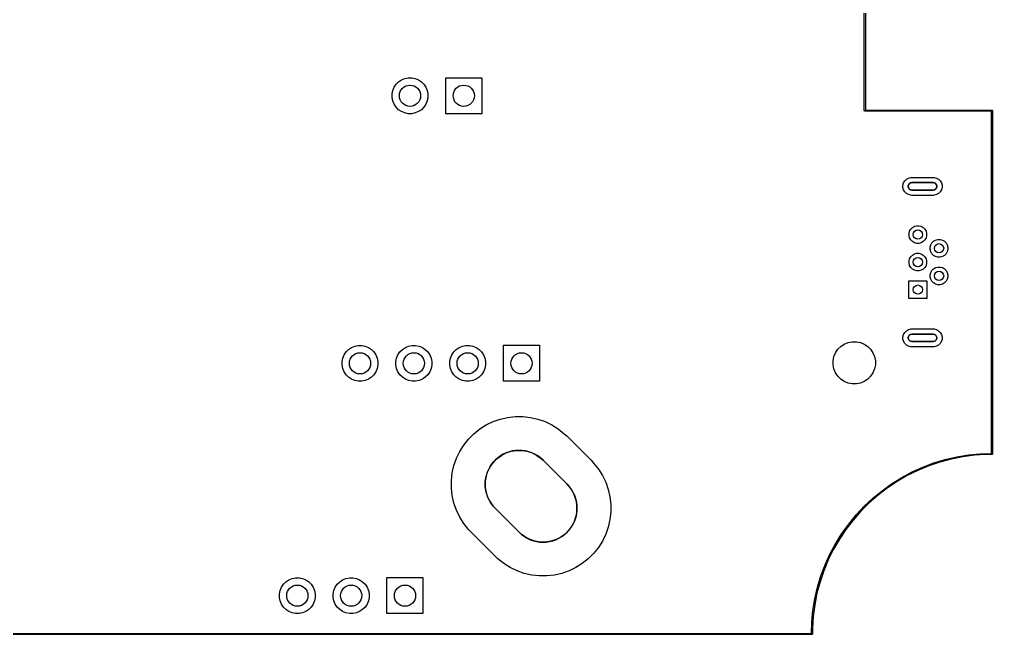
# Model space of a CAD drawing. Extents: x 89 to 178, y -115 to -57.
# Drawn here: x 132.11 to 178.03, y -115.02 to -86 of the extents above; entities that cross this region are included whole.
import ezdxf

# ---------------------------------------------------------------- set-up
doc = ezdxf.new("R2010")
doc.units = 0
doc.layers.add('BLACK', color=7, linetype='CONTINUOUS')

msp = doc.modelspace()

# ---------------------------------------------------------------- linework, layer by layer
at = {"layer": 'BLACK', "linetype": 'CONTINUOUS'}
for p, q in [((171.975, -90.3), (171.975091, -63.030772)), ((172.025092, -63.020889), (172.025, -90.275)), ((149.785367, -89.199312), (149.877941, -89.060765)), ((149.877941, -89.060765), (149.995766, -88.94294)), ((149.995766, -88.94294), (150.134313, -88.850366)), ((150.134313, -88.850366), (150.288258, -88.7866)), ((150.288258, -88.7866), (150.451685, -88.754092)), ((150.451685, -88.754092), (150.618315, -88.754092)), ((150.618315, -88.754092), (150.781742, -88.7866)), ((150.781742, -88.7866), (150.935687, -88.850366)), ((150.935687, -88.850366), (151.074234, -88.94294)), ((151.074234, -88.94294), (151.192059, -89.060765)), ((151.192059, -89.060765), (151.284633, -89.199312)), ((152.225, -90.449999), (152.225, -88.749999)), ((152.225, -88.749999), (153.925, -88.749999)), ((153.925, -88.749999), (153.925, -90.449999)), ((149.689093, -89.516684), (149.721601, -89.353257)), ((149.689093, -89.683314), (149.689093, -89.516684)), ((149.721601, -89.353257), (149.785367, -89.199312)), ((151.284633, -89.199312), (151.348399, -89.353257)), ((151.348399, -89.353257), (151.380907, -89.516684)), ((151.380907, -89.516684), (151.380907, -89.683314)), ((149.721601, -89.846741), (149.689093, -89.683314)), ((149.785367, -90.000686), (149.721601, -89.846741)), ((151.348399, -89.846741), (151.284633, -90.000686)), ((151.380907, -89.683314), (151.348399, -89.846741)), ((149.877941, -90.139233), (149.785367, -90.000686)), ((149.995766, -90.257058), (149.877941, -90.139233)), ((150.134313, -90.349632), (149.995766, -90.257058)), ((150.288258, -90.413398), (150.134313, -90.349632)), ((150.451685, -90.445906), (150.288258, -90.413398)), ((150.618315, -90.445906), (150.451685, -90.445906)), ((150.781742, -90.413398), (150.618315, -90.445906)), ((150.935687, -90.349632), (150.781742, -90.413398)), ((151.074234, -90.257058), (150.935687, -90.349632)), ((151.192059, -90.139233), (151.074234, -90.257058)), ((151.284633, -90.000686), (151.192059, -90.139233)), ((153.925, -90.449999), (152.225, -90.449999)), ((171.976903, -90.309567), (171.975, -90.3)), ((171.990433, -90.323097), (171.976903, -90.309567)), ((172, -90.325), (171.990433, -90.323097)), ((177.975, -90.325), (172, -90.325)), ((172.025, -90.275), (178, -90.275)), ((177.975, -106.475818), (177.975, -90.325)), ((178, -90.275), (178.009567, -90.276903)), ((178.009567, -90.276903), (178.023097, -90.290433)), ((178.023097, -90.290433), (178.025, -90.3)), ((178.025, -90.3), (178.025, -106.5)), ((173.827351, -93.71236), (173.882825, -93.616276)), ((173.882825, -93.616276), (173.961276, -93.537825)), ((173.961276, -93.537825), (174.05736, -93.482351)), ((174.05736, -93.482351), (174.164526, -93.453636)), ((174.164526, -93.453636), (174.22, -93.45)), ((174.22, -93.45), (175.22, -93.45)), ((175.22, -93.45), (175.275474, -93.453636)), ((175.275474, -93.453636), (175.38264, -93.482351)), ((175.38264, -93.482351), (175.478724, -93.537825)), ((175.478724, -93.537825), (175.557175, -93.616276)), ((175.557175, -93.616276), (175.612649, -93.71236)), ((173.798636, -93.819526), (173.827351, -93.71236)), ((173.798636, -93.930474), (173.798636, -93.819526)), ((173.827351, -94.03764), (173.798636, -93.930474)), ((173.882825, -94.133724), (173.827351, -94.03764)), ((174.048363, -93.840859), (174.074493, -93.777775)), ((174.048363, -93.840859), (174.074493, -93.777775)), ((174.048363, -93.909141), (174.048363, -93.840859)), ((174.048363, -93.909141), (174.048363, -93.840859)), ((174.074493, -93.972225), (174.048363, -93.909141)), ((174.074493, -93.972225), (174.048363, -93.909141)), ((174.074493, -93.777775), (174.122775, -93.729493)), ((174.074493, -93.777775), (174.122775, -93.729493)), ((174.122775, -94.020507), (174.074493, -93.972225)), ((174.122775, -94.020507), (174.074493, -93.972225)), ((174.122775, -93.729493), (174.185859, -93.703363)), ((174.122775, -93.729493), (174.185859, -93.703363)), ((174.185859, -94.046637), (174.122775, -94.020507)), ((174.185859, -94.046637), (174.122775, -94.020507)), ((174.185859, -93.703363), (174.22, -93.7)), ((174.185859, -93.703363), (174.22, -93.7)), ((174.22, -94.05), (174.185859, -94.046637)), ((174.22, -94.05), (174.185859, -94.046637)), ((174.22, -93.7), (175.22, -93.7)), ((174.22, -93.7), (175.22, -93.7)), ((175.22, -94.05), (174.22, -94.05)), ((175.22, -94.05), (174.22, -94.05)), ((175.22, -93.7), (175.254141, -93.703363)), ((175.22, -93.7), (175.254141, -93.703363)), ((175.254141, -94.046637), (175.22, -94.05)), ((175.254141, -94.046637), (175.22, -94.05)), ((175.254141, -93.703363), (175.317225, -93.729493)), ((175.254141, -93.703363), (175.317225, -93.729493)), ((175.317225, -94.020507), (175.254141, -94.046637)), ((175.317225, -94.020507), (175.254141, -94.046637)), ((175.317225, -93.729493), (175.365507, -93.777775)), ((175.317225, -93.729493), (175.365507, -93.777775)), ((175.365507, -93.972225), (175.317225, -94.020507)), ((175.365507, -93.972225), (175.317225, -94.020507)), ((175.365507, -93.777775), (175.391637, -93.840859)), ((175.365507, -93.777775), (175.391637, -93.840859)), ((175.391637, -93.909141), (175.365507, -93.972225)), ((175.391637, -93.909141), (175.365507, -93.972225)), ((175.391637, -93.840859), (175.391637, -93.909141)), ((175.391637, -93.840859), (175.391637, -93.909141)), ((175.612649, -94.03764), (175.557175, -94.133724)), ((175.612649, -93.71236), (175.641364, -93.819526)), ((175.641364, -93.930474), (175.612649, -94.03764)), ((175.641364, -93.819526), (175.641364, -93.930474)), ((173.961276, -94.212175), (173.882825, -94.133724)), ((174.05736, -94.267649), (173.961276, -94.212175)), ((174.164526, -94.296364), (174.05736, -94.267649)), ((174.22, -94.3), (174.164526, -94.296364)), ((175.22, -94.3), (174.22, -94.3)), ((175.275474, -94.296364), (175.22, -94.3)), ((175.38264, -94.267649), (175.275474, -94.296364)), ((175.478724, -94.212175), (175.38264, -94.267649)), ((175.557175, -94.133724), (175.478724, -94.212175)), ((174.111971, -95.989273), (174.166792, -95.89432)), ((174.166792, -95.89432), (174.24432, -95.816792)), ((174.24432, -95.816792), (174.339273, -95.761971)), ((174.339273, -95.761971), (174.445179, -95.733593)), ((174.445179, -95.733593), (174.554821, -95.733593)), ((174.554821, -95.733593), (174.660727, -95.761971)), ((174.660727, -95.761971), (174.75568, -95.816792)), ((174.75568, -95.816792), (174.833208, -95.89432)), ((174.833208, -95.89432), (174.888029, -95.989273)), ((174.083593, -96.095179), (174.111971, -95.989273)), ((174.083593, -96.204821), (174.083593, -96.095179)), ((174.111971, -96.310727), (174.083593, -96.204821)), ((174.166792, -96.40568), (174.111971, -96.310727)), ((174.24432, -96.483208), (174.166792, -96.40568)), ((174.833208, -96.40568), (174.75568, -96.483208)), ((174.888029, -96.310727), (174.833208, -96.40568)), ((174.888029, -95.989273), (174.916407, -96.095179)), ((174.916407, -96.204821), (174.888029, -96.310727)), ((174.916407, -96.095179), (174.916407, -96.204821)), ((175.24432, -96.466792), (175.339273, -96.411971)), ((175.339273, -96.411971), (175.445179, -96.383593)), ((175.445179, -96.383593), (175.554821, -96.383593)), ((175.554821, -96.383593), (175.660727, -96.411971)), ((175.660727, -96.411971), (175.75568, -96.466792)), ((174.339273, -96.538029), (174.24432, -96.483208)), ((174.445179, -96.566407), (174.339273, -96.538029)), ((174.554821, -96.566407), (174.445179, -96.566407)), ((174.660727, -96.538029), (174.554821, -96.566407)), ((174.75568, -96.483208), (174.660727, -96.538029)), ((175.083593, -96.745179), (175.111971, -96.639273)), ((175.083593, -96.854821), (175.083593, -96.745179)), ((175.111971, -96.960727), (175.083593, -96.854821)), ((175.111971, -96.639273), (175.166792, -96.54432)), ((175.166792, -96.54432), (175.24432, -96.466792)), ((175.75568, -96.466792), (175.833208, -96.54432)), ((175.833208, -96.54432), (175.888029, -96.639273)), ((175.888029, -96.639273), (175.916407, -96.745179)), ((175.916407, -96.854821), (175.888029, -96.960727)), ((175.916407, -96.745179), (175.916407, -96.854821)), ((174.083593, -97.395179), (174.111971, -97.289273)), ((174.111971, -97.289273), (174.166792, -97.19432)), ((174.166792, -97.19432), (174.24432, -97.116792)), ((174.24432, -97.116792), (174.339273, -97.061971)), ((174.339273, -97.061971), (174.445179, -97.033593)), ((174.445179, -97.033593), (174.554821, -97.033593)), ((174.554821, -97.033593), (174.660727, -97.061971)), ((174.660727, -97.061971), (174.75568, -97.116792)), ((174.75568, -97.116792), (174.833208, -97.19432)), ((174.833208, -97.19432), (174.888029, -97.289273)), ((174.888029, -97.289273), (174.916407, -97.395179)), ((175.166792, -97.05568), (175.111971, -96.960727)), ((175.24432, -97.133208), (175.166792, -97.05568)), ((175.339273, -97.188029), (175.24432, -97.133208)), ((175.445179, -97.216407), (175.339273, -97.188029)), ((175.554821, -97.216407), (175.445179, -97.216407)), ((175.660727, -97.188029), (175.554821, -97.216407)), ((175.75568, -97.133208), (175.660727, -97.188029)), ((175.833208, -97.05568), (175.75568, -97.133208)), ((175.888029, -96.960727), (175.833208, -97.05568)), ((174.083593, -97.504821), (174.083593, -97.395179)), ((174.111971, -97.610727), (174.083593, -97.504821)), ((174.166792, -97.70568), (174.111971, -97.610727)), ((174.24432, -97.783208), (174.166792, -97.70568)), ((174.339273, -97.838029), (174.24432, -97.783208)), ((174.75568, -97.783208), (174.660727, -97.838029)), ((174.833208, -97.70568), (174.75568, -97.783208)), ((174.888029, -97.610727), (174.833208, -97.70568)), ((174.916407, -97.504821), (174.888029, -97.610727)), ((174.916407, -97.395179), (174.916407, -97.504821)), ((175.166792, -97.84432), (175.24432, -97.766792)), ((175.24432, -97.766792), (175.339273, -97.711971)), ((175.339273, -97.711971), (175.445179, -97.683593)), ((175.445179, -97.683593), (175.554821, -97.683593)), ((175.554821, -97.683593), (175.660727, -97.711971)), ((175.660727, -97.711971), (175.75568, -97.766792)), ((175.75568, -97.766792), (175.833208, -97.84432)), ((174.445179, -97.866407), (174.339273, -97.838029)), ((174.554821, -97.866407), (174.445179, -97.866407)), ((174.660727, -97.838029), (174.554821, -97.866407)), ((175.083593, -98.045179), (175.111971, -97.939273)), ((175.083593, -98.154821), (175.083593, -98.045179)), ((175.111971, -98.260727), (175.083593, -98.154821)), ((175.111971, -97.939273), (175.166792, -97.84432)), ((175.833208, -97.84432), (175.888029, -97.939273)), ((175.888029, -97.939273), (175.916407, -98.045179)), ((175.916407, -98.154821), (175.888029, -98.260727)), ((175.916407, -98.045179), (175.916407, -98.154821)), ((174.08, -99.17), (174.08, -98.33)), ((174.08, -98.33), (174.92, -98.33)), ((174.92, -98.33), (174.92, -99.17)), ((175.166792, -98.35568), (175.111971, -98.260727)), ((175.24432, -98.433208), (175.166792, -98.35568)), ((175.339273, -98.488029), (175.24432, -98.433208)), ((175.445179, -98.516407), (175.339273, -98.488029)), ((175.554821, -98.516407), (175.445179, -98.516407)), ((175.660727, -98.488029), (175.554821, -98.516407)), ((175.75568, -98.433208), (175.660727, -98.488029)), ((175.833208, -98.35568), (175.75568, -98.433208)), ((175.888029, -98.260727), (175.833208, -98.35568)), ((174.92, -99.17), (174.08, -99.17)), ((173.798636, -100.969526), (173.827351, -100.86236)), ((173.798636, -101.080474), (173.798636, -100.969526)), ((173.827351, -100.86236), (173.882825, -100.766276)), ((173.882825, -100.766276), (173.961276, -100.687825)), ((173.961276, -100.687825), (174.05736, -100.632351)), ((174.048363, -100.990859), (174.074493, -100.927775)), ((174.048363, -100.990859), (174.074493, -100.927775)), ((174.048363, -101.059141), (174.048363, -100.990859)), ((174.048363, -101.059141), (174.048363, -100.990859)), ((174.05736, -100.632351), (174.164526, -100.603636)), ((174.074493, -100.927775), (174.122775, -100.879493)), ((174.074493, -100.927775), (174.122775, -100.879493)), ((174.122775, -100.879493), (174.185859, -100.853363)), ((174.122775, -100.879493), (174.185859, -100.853363)), ((174.164526, -100.603636), (174.22, -100.6)), ((174.185859, -100.853363), (174.22, -100.85)), ((174.185859, -100.853363), (174.22, -100.85)), ((174.22, -100.6), (175.22, -100.6)), ((174.22, -100.85), (175.22, -100.85)), ((174.22, -100.85), (175.22, -100.85)), ((175.22, -100.6), (175.275474, -100.603636)), ((175.22, -100.85), (175.254141, -100.853363)), ((175.22, -100.85), (175.254141, -100.853363)), ((175.254141, -100.853363), (175.317225, -100.879493)), ((175.254141, -100.853363), (175.317225, -100.879493)), ((175.275474, -100.603636), (175.38264, -100.632351)), ((175.317225, -100.879493), (175.365507, -100.927775)), ((175.317225, -100.879493), (175.365507, -100.927775)), ((175.365507, -100.927775), (175.391637, -100.990859)), ((175.365507, -100.927775), (175.391637, -100.990859)), ((175.38264, -100.632351), (175.478724, -100.687825)), ((175.391637, -100.990859), (175.391637, -101.059141)), ((175.391637, -100.990859), (175.391637, -101.059141)), ((175.478724, -100.687825), (175.557175, -100.766276)), ((175.557175, -100.766276), (175.612649, -100.86236)), ((175.612649, -100.86236), (175.641364, -100.969526)), ((175.641364, -100.969526), (175.641364, -101.080474)), ((147.779313, -101.475367), (147.933258, -101.411601)), ((147.933258, -101.411601), (148.096685, -101.379093)), ((148.096685, -101.379093), (148.263315, -101.379093)), ((148.263315, -101.379093), (148.426742, -101.411601)), ((148.426742, -101.411601), (148.580687, -101.475367)), ((150.319313, -101.475367), (150.473258, -101.411601)), ((150.473258, -101.411601), (150.636685, -101.379093)), ((150.636685, -101.379093), (150.803315, -101.379093)), ((150.803315, -101.379093), (150.966742, -101.411601)), ((150.966742, -101.411601), (151.120687, -101.475367)), ((152.859313, -101.475367), (153.013258, -101.411601)), ((153.013258, -101.411601), (153.176685, -101.379093)), ((153.176685, -101.379093), (153.343315, -101.379093)), ((153.343315, -101.379093), (153.506742, -101.411601)), ((153.506742, -101.411601), (153.660687, -101.475367)), ((154.95, -103.075), (154.95, -101.375)), ((154.95, -101.375), (156.65, -101.375)), ((156.65, -101.375), (156.65, -103.075)), ((170.72699, -101.565607), (170.865607, -101.42699)), ((170.865607, -101.42699), (171.028603, -101.318079)), ((171.028603, -101.318079), (171.209715, -101.24306)), ((171.209715, -101.24306), (171.401983, -101.204815)), ((171.401983, -101.204815), (171.598017, -101.204815)), ((171.598017, -101.204815), (171.790285, -101.24306)), ((171.790285, -101.24306), (171.971397, -101.318079)), ((171.971397, -101.318079), (172.134393, -101.42699)), ((172.134393, -101.42699), (172.27301, -101.565607)), ((173.827351, -101.18764), (173.798636, -101.080474)), ((173.882825, -101.283724), (173.827351, -101.18764)), ((173.961276, -101.362175), (173.882825, -101.283724)), ((174.05736, -101.417649), (173.961276, -101.362175)), ((174.074493, -101.122225), (174.048363, -101.059141)), ((174.074493, -101.122225), (174.048363, -101.059141)), ((174.164526, -101.446364), (174.05736, -101.417649)), ((174.122775, -101.170507), (174.074493, -101.122225)), ((174.122775, -101.170507), (174.074493, -101.122225)), ((174.185859, -101.196637), (174.122775, -101.170507)), ((174.185859, -101.196637), (174.122775, -101.170507)), ((174.22, -101.45), (174.164526, -101.446364)), ((174.22, -101.2), (174.185859, -101.196637)), ((174.22, -101.2), (174.185859, -101.196637)), ((175.22, -101.2), (174.22, -101.2)), ((175.22, -101.2), (174.22, -101.2)), ((175.22, -101.45), (174.22, -101.45)), ((175.254141, -101.196637), (175.22, -101.2)), ((175.254141, -101.196637), (175.22, -101.2)), ((175.275474, -101.446364), (175.22, -101.45)), ((175.317225, -101.170507), (175.254141, -101.196637)), ((175.317225, -101.170507), (175.254141, -101.196637)), ((175.38264, -101.417649), (175.275474, -101.446364)), ((175.365507, -101.122225), (175.317225, -101.170507)), ((175.365507, -101.122225), (175.317225, -101.170507)), ((175.391637, -101.059141), (175.365507, -101.122225)), ((175.391637, -101.059141), (175.365507, -101.122225)), ((175.478724, -101.362175), (175.38264, -101.417649)), ((175.557175, -101.283724), (175.478724, -101.362175)), ((175.612649, -101.18764), (175.557175, -101.283724)), ((175.641364, -101.080474), (175.612649, -101.18764)), ((147.366601, -101.978258), (147.430367, -101.824313)), ((147.430367, -101.824313), (147.522941, -101.685766)), ((147.522941, -101.685766), (147.640766, -101.567941)), ((147.640766, -101.567941), (147.779313, -101.475367)), ((148.580687, -101.475367), (148.719234, -101.567941)), ((148.719234, -101.567941), (148.837059, -101.685766)), ((148.837059, -101.685766), (148.929633, -101.824313)), ((148.929633, -101.824313), (148.993399, -101.978258)), ((149.906601, -101.978258), (149.970367, -101.824313)), ((149.970367, -101.824313), (150.062941, -101.685766)), ((150.062941, -101.685766), (150.180766, -101.567941)), ((150.180766, -101.567941), (150.319313, -101.475367)), ((151.120687, -101.475367), (151.259234, -101.567941)), ((151.259234, -101.567941), (151.377059, -101.685766)), ((151.377059, -101.685766), (151.469633, -101.824313)), ((151.469633, -101.824313), (151.533399, -101.978258)), ((152.446601, -101.978258), (152.510367, -101.824313)), ((152.510367, -101.824313), (152.602941, -101.685766)), ((152.602941, -101.685766), (152.720766, -101.567941)), ((152.720766, -101.567941), (152.859313, -101.475367)), ((153.660687, -101.475367), (153.799234, -101.567941)), ((153.799234, -101.567941), (153.917059, -101.685766)), ((153.917059, -101.685766), (154.009633, -101.824313)), ((154.009633, -101.824313), (154.073399, -101.978258)), ((170.504815, -102.101983), (170.54306, -101.909715)), ((170.54306, -101.909715), (170.618079, -101.728603)), ((170.618079, -101.728603), (170.72699, -101.565607)), ((172.27301, -101.565607), (172.381921, -101.728603)), ((172.381921, -101.728603), (172.45694, -101.909715)), ((172.45694, -101.909715), (172.495185, -102.101983)), ((147.334093, -102.141685), (147.366601, -101.978258)), ((147.334093, -102.308315), (147.334093, -102.141685)), ((147.366601, -102.471742), (147.334093, -102.308315)), ((148.993399, -101.978258), (149.025907, -102.141685)), ((149.025907, -102.308315), (148.993399, -102.471742)), ((149.025907, -102.141685), (149.025907, -102.308315)), ((149.874093, -102.141685), (149.906601, -101.978258)), ((149.874093, -102.308315), (149.874093, -102.141685)), ((149.906601, -102.471742), (149.874093, -102.308315)), ((151.533399, -101.978258), (151.565907, -102.141685)), ((151.565907, -102.308315), (151.533399, -102.471742)), ((151.565907, -102.141685), (151.565907, -102.308315)), ((152.414093, -102.141685), (152.446601, -101.978258)), ((152.414093, -102.308315), (152.414093, -102.141685)), ((152.446601, -102.471742), (152.414093, -102.308315)), ((154.073399, -101.978258), (154.105907, -102.141685)), ((154.105907, -102.308315), (154.073399, -102.471742)), ((154.105907, -102.141685), (154.105907, -102.308315)), ((170.504815, -102.298017), (170.504815, -102.101983)), ((170.54306, -102.490285), (170.504815, -102.298017)), ((172.495185, -102.298017), (172.45694, -102.490285)), ((172.495185, -102.101983), (172.495185, -102.298017)), ((147.430367, -102.625687), (147.366601, -102.471742)), ((147.522941, -102.764234), (147.430367, -102.625687)), ((147.640766, -102.882059), (147.522941, -102.764234)), ((148.837059, -102.764234), (148.719234, -102.882059)), ((148.929633, -102.625687), (148.837059, -102.764234)), ((148.993399, -102.471742), (148.929633, -102.625687)), ((149.970367, -102.625687), (149.906601, -102.471742)), ((150.062941, -102.764234), (149.970367, -102.625687)), ((150.180766, -102.882059), (150.062941, -102.764234)), ((151.377059, -102.764234), (151.259234, -102.882059)), ((151.469633, -102.625687), (151.377059, -102.764234)), ((151.533399, -102.471742), (151.469633, -102.625687)), ((152.510367, -102.625687), (152.446601, -102.471742)), ((152.602941, -102.764234), (152.510367, -102.625687)), ((152.720766, -102.882059), (152.602941, -102.764234)), ((153.917059, -102.764234), (153.799234, -102.882059)), ((154.009633, -102.625687), (153.917059, -102.764234)), ((154.073399, -102.471742), (154.009633, -102.625687)), ((170.618079, -102.671397), (170.54306, -102.490285)), ((170.72699, -102.834393), (170.618079, -102.671397)), ((170.865607, -102.97301), (170.72699, -102.834393)), ((172.27301, -102.834393), (172.134393, -102.97301)), ((172.381921, -102.671397), (172.27301, -102.834393)), ((172.45694, -102.490285), (172.381921, -102.671397)), ((147.779313, -102.974633), (147.640766, -102.882059)), ((147.933258, -103.038399), (147.779313, -102.974633)), ((148.096685, -103.070907), (147.933258, -103.038399)), ((148.263315, -103.070907), (148.096685, -103.070907)), ((148.426742, -103.038399), (148.263315, -103.070907)), ((148.580687, -102.974633), (148.426742, -103.038399)), ((148.719234, -102.882059), (148.580687, -102.974633)), ((150.319313, -102.974633), (150.180766, -102.882059)), ((150.473258, -103.038399), (150.319313, -102.974633)), ((150.636685, -103.070907), (150.473258, -103.038399)), ((150.803315, -103.070907), (150.636685, -103.070907)), ((150.966742, -103.038399), (150.803315, -103.070907)), ((151.120687, -102.974633), (150.966742, -103.038399)), ((151.259234, -102.882059), (151.120687, -102.974633)), ((152.859313, -102.974633), (152.720766, -102.882059)), ((153.013258, -103.038399), (152.859313, -102.974633)), ((153.176685, -103.070907), (153.013258, -103.038399)), ((153.343315, -103.070907), (153.176685, -103.070907)), ((153.506742, -103.038399), (153.343315, -103.070907)), ((153.660687, -102.974633), (153.506742, -103.038399)), ((153.799234, -102.882059), (153.660687, -102.974633)), ((156.65, -103.075), (154.95, -103.075)), ((171.028603, -103.081921), (170.865607, -102.97301)), ((171.209715, -103.15694), (171.028603, -103.081921)), ((171.401983, -103.195185), (171.209715, -103.15694)), ((171.598017, -103.195185), (171.401983, -103.195185)), ((171.790285, -103.15694), (171.598017, -103.195185)), ((171.971397, -103.081921), (171.790285, -103.15694)), ((172.134393, -102.97301), (171.971397, -103.081921)), ((153.832567, -105.32452), (154.136415, -105.1336)), ((154.136415, -105.1336), (154.459728, -104.9779)), ((154.459728, -104.9779), (154.798441, -104.85938)), ((154.798441, -104.85938), (155.148295, -104.779528)), ((155.148295, -104.779528), (155.504889, -104.739349)), ((155.504889, -104.739349), (155.863741, -104.739349)), ((155.863741, -104.739349), (156.220335, -104.779528)), ((156.220335, -104.779528), (156.570189, -104.85938)), ((156.570189, -104.85938), (156.908902, -104.9779)), ((156.908902, -104.9779), (157.232215, -105.1336)), ((157.232215, -105.1336), (157.536063, -105.32452)), ((153.29826, -105.802006), (153.552006, -105.54826)), ((153.552006, -105.54826), (153.832567, -105.32452)), ((157.536063, -105.32452), (157.816624, -105.54826)), ((157.816624, -105.54826), (157.947057, -105.671573)), ((153.07452, -106.082567), (153.29826, -105.802006)), ((157.947057, -105.671573), (159.078427, -106.802943)), ((152.7279, -106.709728), (152.8836, -106.386415)), ((152.8836, -106.386415), (153.07452, -106.082567)), ((154.848318, -106.57009), (155.072021, -106.456108)), ((154.848318, -106.57009), (155.072021, -106.456108)), ((155.072021, -106.456108), (155.310803, -106.378523)), ((155.072021, -106.456108), (155.310803, -106.378523)), ((155.310803, -106.378523), (155.55878, -106.339247)), ((155.310803, -106.378523), (155.55878, -106.339247)), ((155.55878, -106.339247), (155.80985, -106.339247)), ((155.55878, -106.339247), (155.80985, -106.339247)), ((155.80985, -106.339247), (156.057827, -106.378523)), ((155.80985, -106.339247), (156.057827, -106.378523)), ((156.057827, -106.378523), (156.296609, -106.456108)), ((156.057827, -106.378523), (156.296609, -106.456108)), ((156.296609, -106.456108), (156.520312, -106.57009)), ((156.296609, -106.456108), (156.520312, -106.57009)), ((176.887264, -106.547933), (177.442438, -106.493253)), ((177.722557, -106.525), (177.16886, -106.561291)), ((177.442438, -106.493253), (177.975, -106.475818)), ((178, -106.525), (177.722557, -106.525)), ((178.005856, -106.523097), (178, -106.525)), ((178.009567, -106.523097), (178.005856, -106.523097)), ((178.011353, -106.52131), (178.009567, -106.523097)), ((178.014695, -106.520225), (178.011353, -106.52131)), ((178.020687, -106.511976), (178.014695, -106.520225)), ((178.023097, -106.509567), (178.020687, -106.511976)), ((178.023345, -106.508317), (178.023097, -106.509567)), ((178.023776, -106.507725), (178.023345, -106.508317)), ((178.025, -106.5), (178.023776, -106.506153)), ((178.023776, -106.506153), (178.023776, -106.507725)), ((152.60938, -107.048441), (152.7279, -106.709728)), ((154.32009, -107.098318), (154.467665, -106.895198)), ((154.32009, -107.098318), (154.467665, -106.895198)), ((154.467665, -106.895198), (154.645198, -106.717665)), ((154.467665, -106.895198), (154.645198, -106.717665)), ((154.645198, -106.717665), (154.848318, -106.57009)), ((154.645198, -106.717665), (154.848318, -106.57009)), ((156.520312, -106.57009), (156.723432, -106.717665)), ((156.520312, -106.57009), (156.723432, -106.717665)), ((156.723432, -106.717665), (156.815686, -106.802944)), ((156.723432, -106.717665), (156.815686, -106.802944)), ((156.815686, -106.802944), (157.947056, -107.934314)), ((156.815686, -106.802944), (157.947056, -107.934314)), ((159.078427, -106.802943), (159.20174, -106.933376)), ((159.20174, -106.933376), (159.42548, -107.213937)), ((174.737624, -107.123927), (175.259729, -106.927421)), ((175.538519, -106.885586), (175.013082, -107.063948)), ((175.259729, -106.927421), (175.793568, -106.765482)), ((176.074498, -106.741971), (175.538519, -106.885586)), ((175.793568, -106.765482), (176.336855, -106.638805)), ((176.618721, -106.633718), (176.074498, -106.741971)), ((176.336855, -106.638805), (176.887264, -106.547933)), ((177.16886, -106.561291), (176.618721, -106.633718)), ((152.489349, -107.754889), (152.529528, -107.398295)), ((152.529528, -107.398295), (152.60938, -107.048441)), ((154.128523, -107.560803), (154.206108, -107.322021)), ((154.128523, -107.560803), (154.206108, -107.322021)), ((154.206108, -107.322021), (154.32009, -107.098318)), ((154.206108, -107.322021), (154.32009, -107.098318)), ((159.42548, -107.213937), (159.6164, -107.517785)), ((173.7375, -107.617133), (174.229489, -107.35416)), ((174.500434, -107.276294), (174.002773, -107.521713)), ((174.229489, -107.35416), (174.737624, -107.123927)), ((175.013082, -107.063948), (174.500434, -107.276294)), ((152.489349, -108.113741), (152.489349, -107.754889)), ((154.089247, -107.80878), (154.128523, -107.560803)), ((154.089247, -107.80878), (154.128523, -107.560803)), ((154.089247, -108.05985), (154.089247, -107.80878)), ((154.089247, -108.05985), (154.089247, -107.80878)), ((159.6164, -107.517785), (159.7721, -107.841098)), ((159.7721, -107.841098), (159.89062, -108.179811)), ((173.522228, -107.799156), (173.060857, -108.107434)), ((173.263764, -107.911722), (173.7375, -107.617133)), ((174.002773, -107.521713), (173.522228, -107.799156)), ((152.529528, -108.470335), (152.489349, -108.113741)), ((154.128523, -108.307827), (154.089247, -108.05985)), ((154.128523, -108.307827), (154.089247, -108.05985)), ((154.206108, -108.546609), (154.128523, -108.307827)), ((154.206108, -108.546609), (154.128523, -108.307827)), ((157.947056, -107.934314), (158.032335, -108.026568)), ((157.947056, -107.934314), (158.032335, -108.026568)), ((158.032335, -108.026568), (158.17991, -108.229688)), ((158.032335, -108.026568), (158.17991, -108.229688)), ((158.17991, -108.229688), (158.293892, -108.453391)), ((158.17991, -108.229688), (158.293892, -108.453391)), ((159.89062, -108.179811), (159.970472, -108.529665)), ((172.379077, -108.590566), (172.810309, -108.236663)), ((173.060857, -108.107434), (172.620637, -108.445227)), ((172.810309, -108.236663), (173.263764, -107.911722)), ((152.60938, -108.820189), (152.529528, -108.470335)), ((152.7279, -109.158902), (152.60938, -108.820189)), ((154.32009, -108.770312), (154.206108, -108.546609)), ((154.32009, -108.770312), (154.206108, -108.546609)), ((154.467665, -108.973432), (154.32009, -108.770312)), ((154.467665, -108.973432), (154.32009, -108.770312)), ((158.293892, -108.453391), (158.371477, -108.692173)), ((158.293892, -108.453391), (158.371477, -108.692173)), ((158.371477, -108.692173), (158.410753, -108.94015)), ((158.371477, -108.692173), (158.410753, -108.94015)), ((159.970472, -108.529665), (160.010651, -108.88626)), ((172.203452, -108.811088), (171.811088, -109.203452)), ((171.971915, -108.971915), (172.379077, -108.590566)), ((172.620637, -108.445227), (172.203452, -108.811088)), ((152.8836, -109.482215), (152.7279, -109.158902)), ((154.552944, -109.065686), (154.467665, -108.973432)), ((154.552944, -109.065686), (154.467665, -108.973432)), ((155.684314, -110.197056), (154.552944, -109.065686)), ((155.684314, -110.197056), (154.552944, -109.065686)), ((158.410753, -109.19122), (158.371477, -109.439197)), ((158.410753, -109.19122), (158.371477, -109.439197)), ((158.410753, -108.94015), (158.410753, -109.19122)), ((158.410753, -108.94015), (158.410753, -109.19122)), ((160.010651, -109.245111), (159.970472, -109.601705)), ((160.010651, -108.88626), (160.010651, -109.245111)), ((171.811088, -109.203452), (171.445227, -109.620637)), ((171.590566, -109.379077), (171.971915, -108.971915)), ((153.07452, -109.786063), (152.8836, -109.482215)), ((158.293892, -109.677979), (158.17991, -109.901683)), ((158.293892, -109.677979), (158.17991, -109.901683)), ((158.371477, -109.439197), (158.293892, -109.677979)), ((158.371477, -109.439197), (158.293892, -109.677979)), ((159.970472, -109.601705), (159.89062, -109.951559)), ((171.445227, -109.620637), (171.107434, -110.060857)), ((171.236663, -109.810309), (171.590566, -109.379077)), ((153.29826, -110.066624), (153.07452, -109.786063)), ((153.421573, -110.197057), (153.29826, -110.066624)), ((154.552943, -111.328427), (153.421573, -110.197057)), ((155.776568, -110.282335), (155.684314, -110.197056)), ((155.776568, -110.282335), (155.684314, -110.197056)), ((158.032335, -110.104802), (157.854802, -110.282335)), ((158.032335, -110.104802), (157.854802, -110.282335)), ((158.17991, -109.901683), (158.032335, -110.104802)), ((158.17991, -109.901683), (158.032335, -110.104802)), ((159.89062, -109.951559), (159.7721, -110.290272)), ((171.107434, -110.060857), (170.799156, -110.522228)), ((170.911722, -110.263764), (171.236663, -109.810309)), ((155.979688, -110.42991), (155.776568, -110.282335)), ((155.979688, -110.42991), (155.776568, -110.282335)), ((156.203391, -110.543892), (155.979688, -110.42991)), ((156.203391, -110.543892), (155.979688, -110.42991)), ((156.442173, -110.621477), (156.203391, -110.543892)), ((156.442173, -110.621477), (156.203391, -110.543892)), ((156.69015, -110.660753), (156.442173, -110.621477)), ((156.69015, -110.660753), (156.442173, -110.621477)), ((157.189197, -110.621477), (156.94122, -110.660753)), ((157.189197, -110.621477), (156.94122, -110.660753)), ((157.427979, -110.543892), (157.189197, -110.621477)), ((157.427979, -110.543892), (157.189197, -110.621477)), ((157.651683, -110.42991), (157.427979, -110.543892)), ((157.651683, -110.42991), (157.427979, -110.543892)), ((157.854802, -110.282335), (157.651683, -110.42991)), ((157.854802, -110.282335), (157.651683, -110.42991)), ((159.6164, -110.613585), (159.42548, -110.917433)), ((159.7721, -110.290272), (159.6164, -110.613585)), ((170.799156, -110.522228), (170.521713, -111.002773)), ((170.617133, -110.7375), (170.911722, -110.263764)), ((156.94122, -110.660753), (156.69015, -110.660753)), ((156.94122, -110.660753), (156.69015, -110.660753)), ((159.42548, -110.917433), (159.20174, -111.197995)), ((170.521713, -111.002773), (170.276294, -111.500434)), ((170.35416, -111.229489), (170.617133, -110.7375)), ((154.683376, -111.45174), (154.552943, -111.328427)), ((154.963937, -111.67548), (154.683376, -111.45174)), ((158.947995, -111.45174), (158.667433, -111.67548)), ((159.20174, -111.197995), (158.947995, -111.45174)), ((170.276294, -111.500434), (170.063948, -112.013082)), ((170.123927, -111.737624), (170.35416, -111.229489)), ((155.267785, -111.8664), (154.963937, -111.67548)), ((155.591098, -112.0221), (155.267785, -111.8664)), ((155.929811, -112.14062), (155.591098, -112.0221)), ((158.040272, -112.0221), (157.701559, -112.14062)), ((158.363585, -111.8664), (158.040272, -112.0221)), ((158.667433, -111.67548), (158.363585, -111.8664)), ((170.063948, -112.013082), (169.885586, -112.538519)), ((169.927421, -112.259729), (170.123927, -111.737624)), ((144.680766, -112.532941), (144.819313, -112.440367)), ((144.819313, -112.440367), (144.973258, -112.376601)), ((144.973258, -112.376601), (145.136685, -112.344093)), ((145.136685, -112.344093), (145.303315, -112.344093)), ((145.303315, -112.344093), (145.466742, -112.376601)), ((145.466742, -112.376601), (145.620687, -112.440367)), ((145.620687, -112.440367), (145.759234, -112.532941)), ((147.220766, -112.532941), (147.359313, -112.440367)), ((147.359313, -112.440367), (147.513258, -112.376601)), ((147.513258, -112.376601), (147.676685, -112.344093)), ((147.676685, -112.344093), (147.843315, -112.344093)), ((147.843315, -112.344093), (148.006742, -112.376601)), ((148.006742, -112.376601), (148.160687, -112.440367)), ((148.160687, -112.440367), (148.299234, -112.532941)), ((149.45, -114.04), (149.45, -112.34)), ((149.45, -112.34), (151.15, -112.34)), ((151.15, -112.34), (151.15, -114.04)), ((156.279665, -112.220472), (155.929811, -112.14062)), ((156.63626, -112.260651), (156.279665, -112.220472)), ((156.995111, -112.260651), (156.63626, -112.260651)), ((157.351705, -112.220472), (156.995111, -112.260651)), ((157.701559, -112.14062), (157.351705, -112.220472)), ((169.765482, -112.793568), (169.927421, -112.259729)), ((144.374093, -113.106685), (144.406601, -112.943258)), ((144.406601, -112.943258), (144.470367, -112.789313)), ((144.470367, -112.789313), (144.562941, -112.650766)), ((144.562941, -112.650766), (144.680766, -112.532941)), ((145.759234, -112.532941), (145.877059, -112.650766)), ((145.877059, -112.650766), (145.969633, -112.789313)), ((145.969633, -112.789313), (146.033399, -112.943258)), ((146.033399, -112.943258), (146.065907, -113.106685)), ((146.914093, -113.106685), (146.946601, -112.943258)), ((146.946601, -112.943258), (147.010367, -112.789313)), ((147.010367, -112.789313), (147.102941, -112.650766)), ((147.102941, -112.650766), (147.220766, -112.532941)), ((148.299234, -112.532941), (148.417059, -112.650766)), ((148.417059, -112.650766), (148.509633, -112.789313)), ((148.509633, -112.789313), (148.573399, -112.943258)), ((148.573399, -112.943258), (148.605907, -113.106685)), ((169.638805, -113.336855), (169.765482, -112.793568)), ((169.885586, -112.538519), (169.741971, -113.074498)), ((144.374093, -113.273315), (144.374093, -113.106685)), ((144.406601, -113.436742), (144.374093, -113.273315)), ((146.065907, -113.273315), (146.033399, -113.436742)), ((146.065907, -113.106685), (146.065907, -113.273315)), ((146.914093, -113.273315), (146.914093, -113.106685)), ((146.946601, -113.436742), (146.914093, -113.273315)), ((148.605907, -113.273315), (148.573399, -113.436742)), ((148.605907, -113.106685), (148.605907, -113.273315)), ((169.547933, -113.887264), (169.638805, -113.336855)), ((169.741971, -113.074498), (169.633718, -113.618721)), ((144.470367, -113.590687), (144.406601, -113.436742)), ((144.562941, -113.729234), (144.470367, -113.590687)), ((144.680766, -113.847059), (144.562941, -113.729234)), ((144.819313, -113.939633), (144.680766, -113.847059)), ((145.759234, -113.847059), (145.620687, -113.939633)), ((145.877059, -113.729234), (145.759234, -113.847059)), ((145.969633, -113.590687), (145.877059, -113.729234)), ((146.033399, -113.436742), (145.969633, -113.590687)), ((147.010367, -113.590687), (146.946601, -113.436742)), ((147.102941, -113.729234), (147.010367, -113.590687)), ((147.220766, -113.847059), (147.102941, -113.729234)), ((147.359313, -113.939633), (147.220766, -113.847059)), ((148.299234, -113.847059), (148.160687, -113.939633)), ((148.417059, -113.729234), (148.299234, -113.847059)), ((148.509633, -113.590687), (148.417059, -113.729234)), ((148.573399, -113.436742), (148.509633, -113.590687)), ((169.633718, -113.618721), (169.561291, -114.16886)), ((144.973258, -114.003399), (144.819313, -113.939633)), ((145.136685, -114.035907), (144.973258, -114.003399)), ((145.303315, -114.035907), (145.136685, -114.035907)), ((145.466742, -114.003399), (145.303315, -114.035907)), ((145.620687, -113.939633), (145.466742, -114.003399)), ((147.513258, -114.003399), (147.359313, -113.939633)), ((147.676685, -114.035907), (147.513258, -114.003399)), ((147.843315, -114.035907), (147.676685, -114.035907)), ((148.006742, -114.003399), (147.843315, -114.035907)), ((148.160687, -113.939633), (148.006742, -114.003399)), ((151.15, -114.04), (149.45, -114.04)), ((169.493253, -114.442438), (169.547933, -113.887264)), ((169.561291, -114.16886), (169.525, -114.722557)), ((169.475818, -114.975), (169.493253, -114.442438)), ((169.525, -114.722557), (169.525, -115)), ((169.5, -115.025), (97.5, -115.025)), ((97.524182, -114.975), (169.475818, -114.975)), ((169.506153, -115.023776), (169.5, -115.025)), ((169.507725, -115.023776), (169.506153, -115.023776)), ((169.508317, -115.023345), (169.507725, -115.023776)), ((169.509567, -115.023097), (169.508317, -115.023345)), ((169.511976, -115.020687), (169.509567, -115.023097)), ((169.520225, -115.014695), (169.511976, -115.020687)), ((169.52131, -115.011353), (169.520225, -115.014695)), ((169.523097, -115.009567), (169.52131, -115.011353)), ((169.525, -115), (169.523097, -115.005856)), ((169.523097, -115.005856), (169.523097, -115.009567))]:
    msp.add_line(p, q, dxfattribs=at)
at = {"layer": 'BLACK'}
for centre, radius in [((150.535, -89.599999), 0.5), ((150.535, -89.599999), 0.5), ((153.075, -89.599999), 0.5), ((153.075, -89.599999), 0.5), ((174.5, -96.15), 0.22), ((174.5, -96.15), 0.22), ((175.5, -96.8), 0.22), ((175.5, -96.8), 0.22), ((174.5, -97.45), 0.22), ((174.5, -97.45), 0.22), ((175.5, -98.1), 0.22), ((175.5, -98.1), 0.22), ((174.5, -98.75), 0.22), ((174.5, -98.75), 0.22), ((148.18, -102.225), 0.5), ((148.18, -102.225), 0.5), ((150.72, -102.225), 0.5), ((150.72, -102.225), 0.5), ((153.26, -102.225), 0.5), ((153.26, -102.225), 0.5), ((155.8, -102.225), 0.5), ((155.8, -102.225), 0.5), ((145.22, -113.19), 0.5), ((145.22, -113.19), 0.5), ((147.76, -113.19), 0.5), ((147.76, -113.19), 0.5), ((150.3, -113.19), 0.5), ((150.3, -113.19), 0.5)]:
    msp.add_circle(centre, radius, dxfattribs=at)
at = {"layer": 'WHITE', "linetype": 'CONTINUOUS'}
for p, q in [((175.22, -93.7), (174.22, -93.7)), ((174.22, -94.05), (175.22, -94.05)), ((175.22, -100.85), (174.22, -100.85)), ((174.22, -101.2), (175.22, -101.2)), ((157.947056, -107.934315), (156.815685, -106.802944)), ((154.552944, -109.065685), (155.684315, -110.197056))]:
    msp.add_line(p, q, dxfattribs=at)
at = {"layer": 'WHITE'}
for centre, radius in [((150.535, -89.599999), 0.5), ((153.075, -89.599999), 0.5), ((174.5, -96.15), 0.22), ((175.5, -96.8), 0.22), ((174.5, -97.45), 0.22), ((175.5, -98.1), 0.22), ((174.5, -98.75), 0.22), ((148.18, -102.225), 0.5), ((150.72, -102.225), 0.5), ((153.26, -102.225), 0.5), ((155.8, -102.225), 0.5), ((145.22, -113.19), 0.5), ((147.76, -113.19), 0.5), ((150.3, -113.19), 0.5)]:
    msp.add_circle(centre, radius, dxfattribs=at)
for centre, radius, start, end in [((174.22, -93.875), 0.175, 90, 270), ((175.22, -93.875), 0.175, -90, 90), ((174.22, -101.025), 0.175, 90, 270), ((175.22, -101.025), 0.175, -90, 90), ((155.684315, -107.934315), 1.599999, 45, 225), ((156.815685, -109.065685), 1.599999, 225, 405)]:
    msp.add_arc(centre, radius, start, end, dxfattribs=at)

doc.saveas('drawing.dxf')
